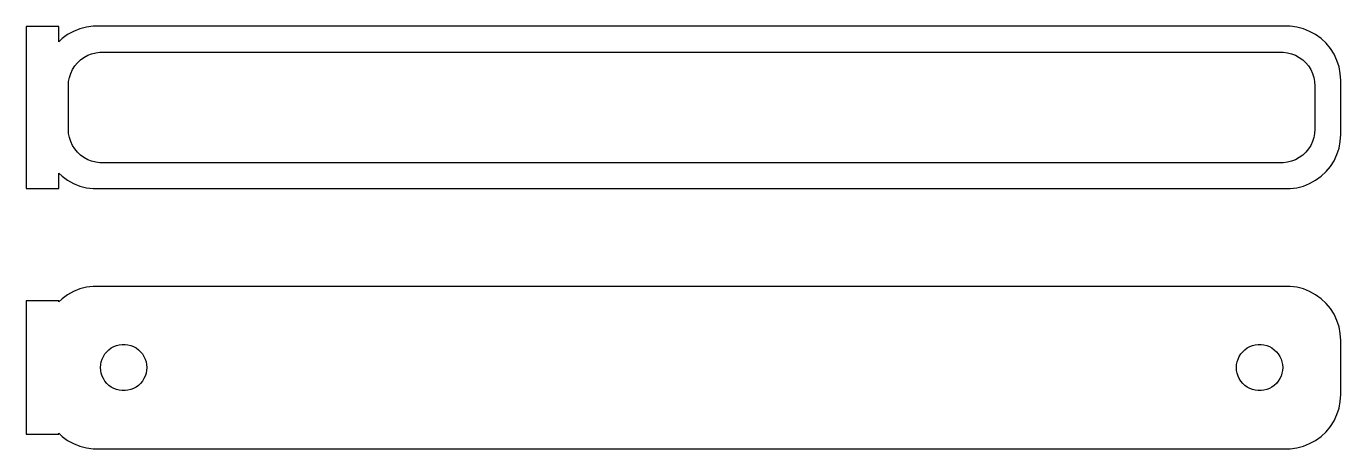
# Model space of a CAD drawing. Header units: metres. Extents: x -62 to 60, y 41 to 79.
import ezdxf

# ---------------------------------------------------------------- set-up
doc = ezdxf.new("R2010")
doc.units = ezdxf.units.M

msp = doc.modelspace()

# ---------------------------------------------------------------- linework, layer by layer
for p, q in [((-58.5, 79.4792), (-61.5, 79.4792)), ((-61.5, 79.4792), (-61.5, 64.5208)), ((-58.5, 78.0587), (-58.5, 79.4792)), ((-57.1289, 79.0241), (-57.6791, 78.7216)), ((-56.5451, 79.2553), (-57.1289, 79.0241)), ((-55.9369, 79.4114), (-56.5451, 79.2553)), ((-55.3139, 79.4901), (-55.9369, 79.4114)), ((55.3139, 79.4901), (-55.3139, 79.4901)), ((55.9369, 79.4114), (55.3139, 79.4901)), ((56.5451, 79.2553), (55.9369, 79.4114)), ((57.1289, 79.0241), (56.5451, 79.2553)), ((57.6791, 78.7216), (57.1289, 79.0241)), ((-58.1871, 78.3526), (-58.5, 78.0587)), ((-57.6791, 78.7216), (-58.1871, 78.3526)), ((58.1871, 78.3526), (57.6791, 78.7216)), ((58.6448, 77.9227), (58.1871, 78.3526)), ((59.0451, 77.4389), (58.6448, 77.9227)), ((-56.4842, 76.3985), (-56.168, 76.6283)), ((-56.168, 76.6283), (-55.8254, 76.8167)), ((-55.8254, 76.8167), (-55.4619, 76.9606)), ((-55.4619, 76.9606), (-55.0833, 77.0578)), ((-55.0833, 77.0578), (-54.6954, 77.1068)), ((-54.6954, 77.1068), (54.6954, 77.1068)), ((54.6954, 77.1068), (55.0833, 77.0578)), ((55.0833, 77.0578), (55.4619, 76.9606)), ((55.4619, 76.9606), (55.8254, 76.8167)), ((55.8254, 76.8167), (56.168, 76.6283)), ((56.168, 76.6283), (56.4842, 76.3985)), ((59.3815, 76.9088), (59.0451, 77.4389)), ((59.6489, 76.3406), (59.3815, 76.9088)), ((-57.3943, 75.1459), (-57.2279, 75.4996)), ((-57.2279, 75.4996), (-57.0184, 75.8297)), ((-57.0184, 75.8297), (-56.7692, 76.1309)), ((-56.7692, 76.1309), (-56.4842, 76.3985)), ((56.4842, 76.3985), (56.7692, 76.1309)), ((56.7692, 76.1309), (57.0184, 75.8297)), ((57.0184, 75.8297), (57.2279, 75.4996)), ((57.2279, 75.4996), (57.3943, 75.1459)), ((59.8429, 75.7434), (59.6489, 76.3406)), ((59.9606, 75.1267), (59.8429, 75.7434)), ((-57.6129, 74), (-57.5884, 74.3902)), ((-57.5884, 74.3902), (-57.5151, 74.7741)), ((-57.5151, 74.7741), (-57.3943, 75.1459)), ((57.3943, 75.1459), (57.5151, 74.7741)), ((57.5151, 74.7741), (57.5884, 74.3902)), ((57.5884, 74.3902), (57.6129, 74)), ((60, 74.5), (59.9606, 75.1267)), ((60, 69.5), (60, 74.5)), ((-57.6129, 70), (-57.6129, 74)), ((57.6129, 74), (57.6129, 70)), ((-57.5884, 69.6098), (-57.6129, 70)), ((-57.5151, 69.2259), (-57.5884, 69.6098)), ((57.5884, 69.6098), (57.5151, 69.2259)), ((57.6129, 70), (57.5884, 69.6098)), ((59.9606, 68.8733), (60, 69.5)), ((-57.3943, 68.8541), (-57.5151, 69.2259)), ((-57.2279, 68.5004), (-57.3943, 68.8541)), ((-57.0184, 68.1703), (-57.2279, 68.5004)), ((-56.7692, 67.8691), (-57.0184, 68.1703)), ((57.0184, 68.1703), (56.7692, 67.8691)), ((57.2279, 68.5004), (57.0184, 68.1703)), ((57.3943, 68.8541), (57.2279, 68.5004)), ((57.5151, 69.2259), (57.3943, 68.8541)), ((59.6489, 67.6594), (59.8429, 68.2566)), ((59.8429, 68.2566), (59.9606, 68.8733)), ((-56.4842, 67.6015), (-56.7692, 67.8691)), ((-56.168, 67.3717), (-56.4842, 67.6015)), ((-55.8254, 67.1833), (-56.168, 67.3717)), ((-55.4619, 67.0394), (-55.8254, 67.1833)), ((-55.0833, 66.9422), (-55.4619, 67.0394)), ((-54.6954, 66.8932), (-55.0833, 66.9422)), ((54.6954, 66.8932), (-54.6954, 66.8932)), ((55.0833, 66.9422), (54.6954, 66.8932)), ((55.4619, 67.0394), (55.0833, 66.9422)), ((55.8254, 67.1833), (55.4619, 67.0394)), ((56.168, 67.3717), (55.8254, 67.1833)), ((56.4842, 67.6015), (56.168, 67.3717)), ((56.7692, 67.8691), (56.4842, 67.6015)), ((59.0451, 66.5611), (59.3815, 67.0912)), ((59.3815, 67.0912), (59.6489, 67.6594)), ((-58.5, 64.5208), (-58.5, 65.9413)), ((-58.5, 65.9413), (-58.1871, 65.6474)), ((-58.1871, 65.6474), (-57.6791, 65.2784)), ((57.6791, 65.2784), (58.1871, 65.6474)), ((58.1871, 65.6474), (58.6448, 66.0773)), ((58.6448, 66.0773), (59.0451, 66.5611)), ((-61.5, 64.5208), (-58.5, 64.5208)), ((-57.6791, 65.2784), (-57.1289, 64.9759)), ((-57.1289, 64.9759), (-56.5451, 64.7447)), ((-56.5451, 64.7447), (-55.9369, 64.5886)), ((-55.9369, 64.5886), (-55.3139, 64.5099)), ((-55.3139, 64.5099), (55.3139, 64.5099)), ((55.3139, 64.5099), (55.9369, 64.5886)), ((55.9369, 64.5886), (56.5451, 64.7447)), ((56.5451, 64.7447), (57.1289, 64.9759)), ((57.1289, 64.9759), (57.6791, 65.2784)), ((-57.6791, 54.7216), (-58.1871, 54.3526)), ((-57.1289, 55.0241), (-57.6791, 54.7216)), ((-56.5451, 55.2553), (-57.1289, 55.0241)), ((-55.9369, 55.4114), (-56.5451, 55.2553)), ((-55.3139, 55.4901), (-55.9369, 55.4114)), ((55.3139, 55.4901), (-55.3139, 55.4901)), ((55.9369, 55.4114), (55.3139, 55.4901)), ((56.5451, 55.2553), (55.9369, 55.4114)), ((57.1289, 55.0241), (56.5451, 55.2553)), ((57.6791, 54.7216), (57.1289, 55.0241)), ((58.1871, 54.3526), (57.6791, 54.7216)), ((-58.5, 54.1526), (-61.5, 54.1526)), ((-61.5, 54.1526), (-61.5, 41.8474)), ((-58.1871, 54.3526), (-58.5, 54.0587)), ((-58.5, 54.0587), (-58.5, 54.1526)), ((58.6448, 53.9227), (58.1871, 54.3526)), ((59.0451, 53.4389), (58.6448, 53.9227)), ((59.3815, 52.9088), (59.0451, 53.4389)), ((59.6489, 52.3406), (59.3815, 52.9088)), ((59.8429, 51.7434), (59.6489, 52.3406)), ((59.9606, 51.1267), (59.8429, 51.7434)), ((60, 50.5), (59.9606, 51.1267)), ((-53.6441, 49.8029), (-53.4092, 49.9321)), ((-53.4092, 49.9321), (-53.1598, 50.0308)), ((-53.1598, 50.0308), (-52.9001, 50.0975)), ((-52.9001, 50.0975), (-52.6341, 50.1311)), ((-52.6341, 50.1311), (-52.3659, 50.1311)), ((-52.3659, 50.1311), (-52.0999, 50.0975)), ((-52.0999, 50.0975), (-51.8401, 50.0308)), ((-51.8401, 50.0308), (-51.5908, 49.9321)), ((-51.5908, 49.9321), (-51.3559, 49.8029)), ((51.3559, 49.8029), (51.5908, 49.9321)), ((51.5908, 49.9321), (51.8401, 50.0308)), ((51.8401, 50.0308), (52.0999, 50.0975)), ((52.0999, 50.0975), (52.3659, 50.1311)), ((52.3659, 50.1311), (52.6341, 50.1311)), ((52.6341, 50.1311), (52.9001, 50.0975)), ((52.9001, 50.0975), (53.1598, 50.0308)), ((53.1598, 50.0308), (53.4092, 49.9321)), ((53.4092, 49.9321), (53.6441, 49.8029)), ((60, 45.5), (60, 50.5)), ((-54.5682, 48.531), (-54.4853, 48.786)), ((-54.4853, 48.786), (-54.3712, 49.0287)), ((-54.3712, 49.0287), (-54.2275, 49.2551)), ((-54.2275, 49.2551), (-54.0565, 49.4617)), ((-54.0565, 49.4617), (-53.8611, 49.6453)), ((-53.8611, 49.6453), (-53.6441, 49.8029)), ((-51.3559, 49.8029), (-51.1389, 49.6453)), ((-51.1389, 49.6453), (-50.9434, 49.4617)), ((-50.9434, 49.4617), (-50.7725, 49.2551)), ((-50.7725, 49.2551), (-50.6288, 49.0287)), ((-50.6288, 49.0287), (-50.5146, 48.786)), ((-50.5146, 48.786), (-50.4318, 48.531)), ((50.4318, 48.531), (50.5146, 48.786)), ((50.5146, 48.786), (50.6288, 49.0287)), ((50.6288, 49.0287), (50.7725, 49.2551)), ((50.7725, 49.2551), (50.9434, 49.4617)), ((50.9434, 49.4617), (51.1389, 49.6453)), ((51.1389, 49.6453), (51.3559, 49.8029)), ((53.6441, 49.8029), (53.8611, 49.6453)), ((53.8611, 49.6453), (54.0565, 49.4617)), ((54.0565, 49.4617), (54.2275, 49.2551)), ((54.2275, 49.2551), (54.3712, 49.0287)), ((54.3712, 49.0287), (54.4853, 48.786)), ((54.4853, 48.786), (54.5682, 48.531)), ((-54.6353, 48), (-54.6185, 48.2676)), ((-54.6185, 47.7324), (-54.6353, 48)), ((-54.6185, 48.2676), (-54.5682, 48.531)), ((-54.5682, 47.469), (-54.6185, 47.7324)), ((-54.4853, 47.214), (-54.5682, 47.469)), ((-50.4318, 47.469), (-50.5146, 47.214)), ((-50.4318, 48.531), (-50.3815, 48.2676)), ((-50.3815, 47.7324), (-50.4318, 47.469)), ((-50.3815, 48.2676), (-50.3647, 48)), ((-50.3647, 48), (-50.3815, 47.7324)), ((50.3647, 48), (50.3815, 48.2676)), ((50.3815, 47.7324), (50.3647, 48)), ((50.3815, 48.2676), (50.4318, 48.531)), ((50.4318, 47.469), (50.3815, 47.7324)), ((50.5146, 47.214), (50.4318, 47.469)), ((54.5682, 47.469), (54.4853, 47.214)), ((54.5682, 48.531), (54.6185, 48.2676)), ((54.6185, 47.7324), (54.5682, 47.469)), ((54.6185, 48.2676), (54.6353, 48)), ((54.6353, 48), (54.6185, 47.7324)), ((-54.3712, 46.9713), (-54.4853, 47.214)), ((-54.2275, 46.7449), (-54.3712, 46.9713)), ((-54.0565, 46.5383), (-54.2275, 46.7449)), ((-53.8611, 46.3547), (-54.0565, 46.5383)), ((-53.6441, 46.1971), (-53.8611, 46.3547)), ((-53.4092, 46.0679), (-53.6441, 46.1971)), ((-51.3559, 46.1971), (-51.5908, 46.0679)), ((-51.1389, 46.3547), (-51.3559, 46.1971)), ((-50.9434, 46.5383), (-51.1389, 46.3547)), ((-50.7725, 46.7449), (-50.9434, 46.5383)), ((-50.6288, 46.9713), (-50.7725, 46.7449)), ((-50.5146, 47.214), (-50.6288, 46.9713)), ((50.6288, 46.9713), (50.5146, 47.214)), ((50.7725, 46.7449), (50.6288, 46.9713)), ((50.9434, 46.5383), (50.7725, 46.7449)), ((51.1389, 46.3547), (50.9434, 46.5383)), ((51.3559, 46.1971), (51.1389, 46.3547)), ((51.5908, 46.0679), (51.3559, 46.1971)), ((53.6441, 46.1971), (53.4092, 46.0679)), ((53.8611, 46.3547), (53.6441, 46.1971)), ((54.0565, 46.5383), (53.8611, 46.3547)), ((54.2275, 46.7449), (54.0565, 46.5383)), ((54.3712, 46.9713), (54.2275, 46.7449)), ((54.4853, 47.214), (54.3712, 46.9713)), ((-53.1598, 45.9692), (-53.4092, 46.0679)), ((-52.9001, 45.9025), (-53.1598, 45.9692)), ((-52.6341, 45.8689), (-52.9001, 45.9025)), ((-52.3659, 45.8689), (-52.6341, 45.8689)), ((-52.0999, 45.9025), (-52.3659, 45.8689)), ((-51.8401, 45.9692), (-52.0999, 45.9025)), ((-51.5908, 46.0679), (-51.8401, 45.9692)), ((51.8401, 45.9692), (51.5908, 46.0679)), ((52.0999, 45.9025), (51.8401, 45.9692)), ((52.3659, 45.8689), (52.0999, 45.9025)), ((52.6341, 45.8689), (52.3659, 45.8689)), ((52.9001, 45.9025), (52.6341, 45.8689)), ((53.1598, 45.9692), (52.9001, 45.9025)), ((53.4092, 46.0679), (53.1598, 45.9692)), ((59.9606, 44.8733), (60, 45.5)), ((59.6489, 43.6594), (59.8429, 44.2566)), ((59.8429, 44.2566), (59.9606, 44.8733)), ((58.6448, 42.0773), (59.0451, 42.5611)), ((59.0451, 42.5611), (59.3815, 43.0912)), ((59.3815, 43.0912), (59.6489, 43.6594)), ((-61.5, 41.8474), (-58.5, 41.8474)), ((-58.5, 41.8474), (-58.5, 41.9413)), ((-58.5, 41.9413), (-58.1871, 41.6474)), ((-58.1871, 41.6474), (-57.6791, 41.2784)), ((57.6791, 41.2784), (58.1871, 41.6474)), ((58.1871, 41.6474), (58.6448, 42.0773)), ((-57.6791, 41.2784), (-57.1289, 40.9759)), ((-57.1289, 40.9759), (-56.5451, 40.7447)), ((-56.5451, 40.7447), (-55.9369, 40.5886)), ((-55.9369, 40.5886), (-55.3139, 40.5099)), ((-55.3139, 40.5099), (55.3139, 40.5099)), ((55.3139, 40.5099), (55.9369, 40.5886)), ((55.9369, 40.5886), (56.5451, 40.7447)), ((56.5451, 40.7447), (57.1289, 40.9759)), ((57.1289, 40.9759), (57.6791, 41.2784))]:
    msp.add_line(p, q)

doc.saveas('drawing.dxf')
